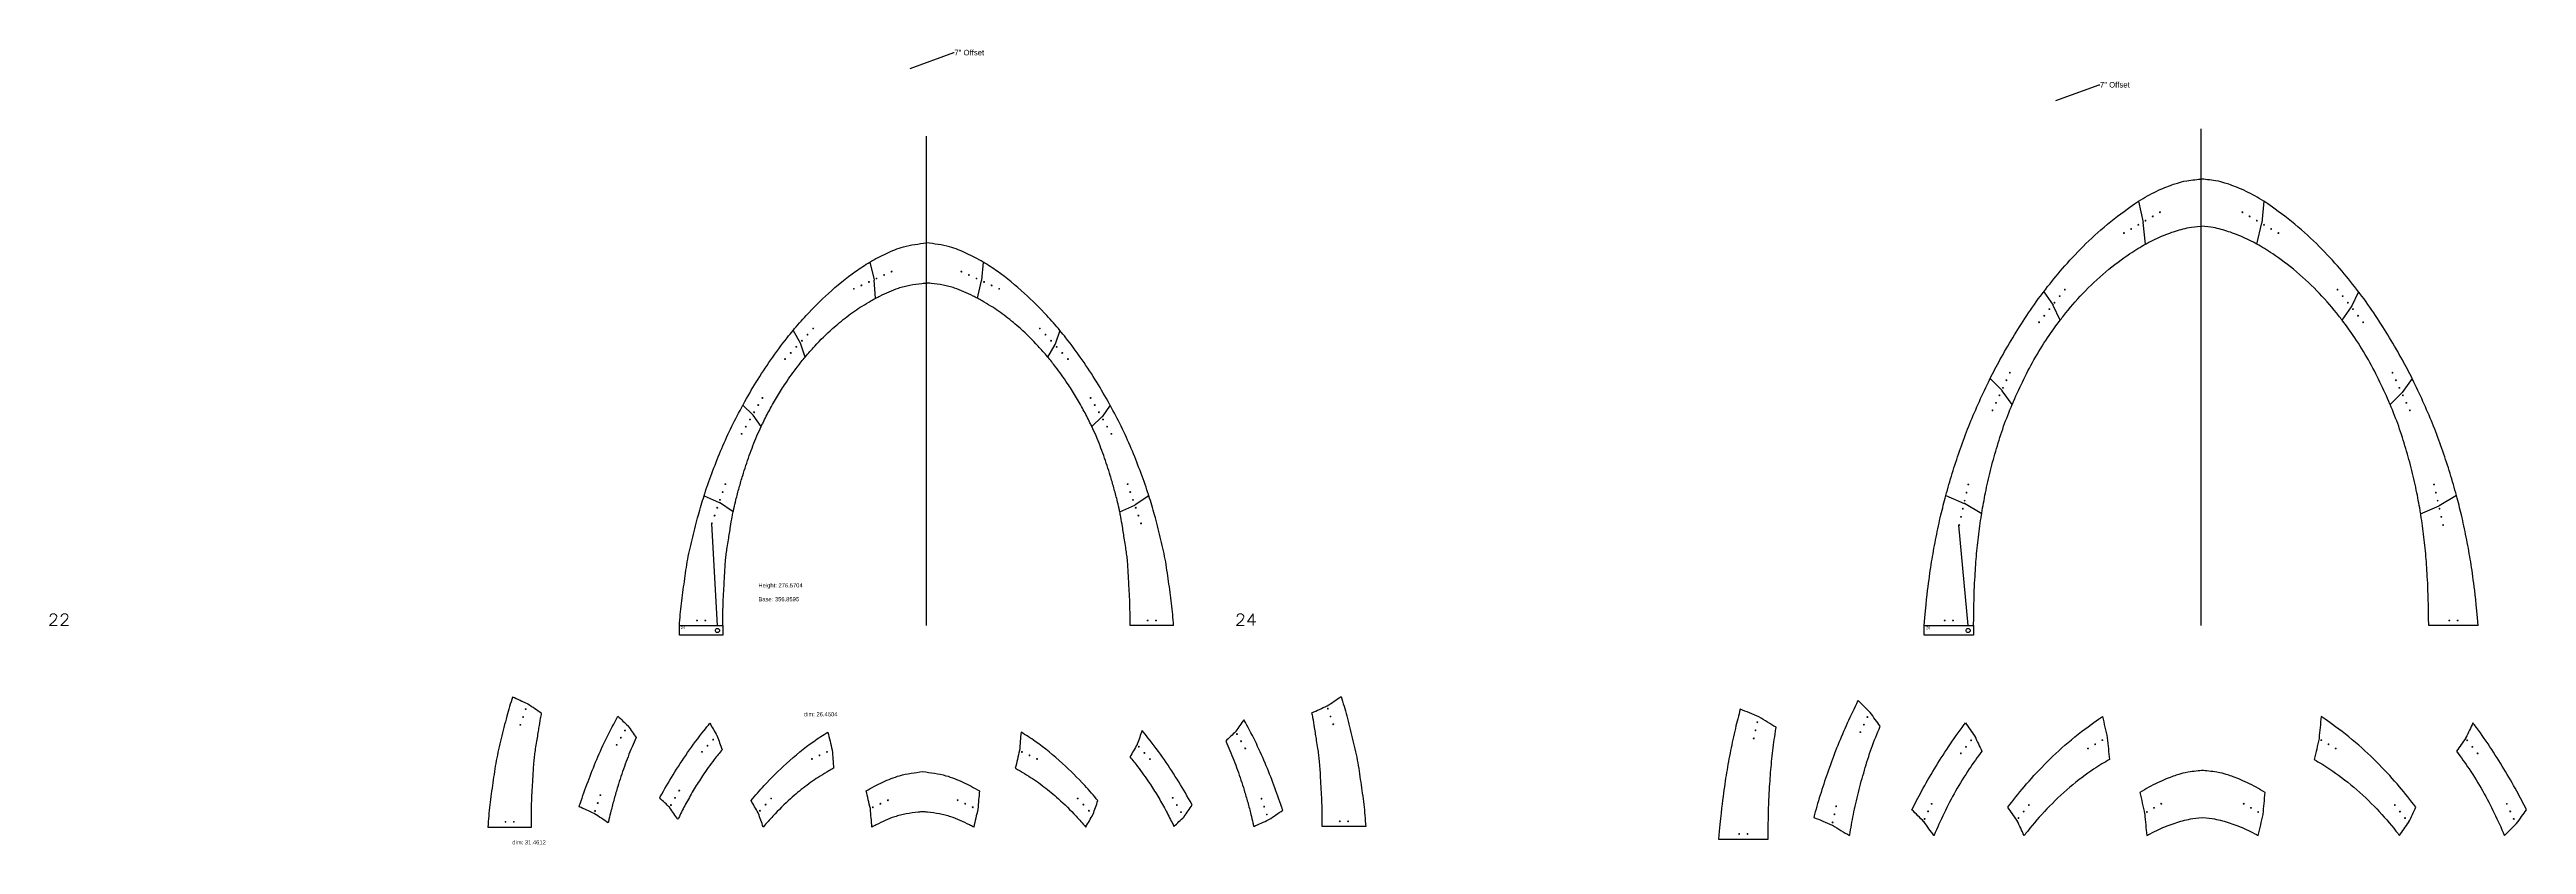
# Model space of a CAD drawing. Header units: inches. Extents: x -1683 to 11264, y -1696 to 4470.
# Drawn here: x 4894 to 6683, y 37 to 611 of the extents above; entities that cross this region are included whole.
import ezdxf
from ezdxf import colors
from ezdxf.entities.mleader import LeaderData, LeaderLine
from ezdxf.math import Vec2, Vec3

# ---------------------------------------------------------------- set-up
doc = ezdxf.new("R2010")
doc.units = ezdxf.units.IN
doc.header["$MEASUREMENT"] = 0
doc.layers.add('Anchoring', color=1, linetype='Continuous')
doc.layers.add('Annotation', color=7, linetype='Continuous', lineweight=9)
doc.layers.add('Drilling', color=3, linetype='Continuous', lineweight=13)
doc.styles.get("Standard").update_dxf_attribs({"font": 'Arial.ttf'})

msp = doc.modelspace()

# ---------------------------------------------------------------- linework, layer by layer
for p, q in [((5527.658, 194.838), (5527.658, 548.572)), ((6448.133, 194.838), (6448.133, 553.731)), ((6448.133, 194.838), (6448.133, 553.731)), ((6402.904, 501.546), (6406.344, 486.208)), ((6493.363, 501.546), (6491.894, 485.895)), ((6406.364, 486.082), (6406.344, 486.208)), ((6407.832, 470.432), (6406.364, 486.082)), ((6488.435, 470.432), (6491.874, 485.77)), ((6491.894, 485.895), (6491.874, 485.77)), ((5486.771, 457.478), (5489.813, 444.646)), ((5568.545, 457.478), (5567.473, 444.334)), ((5489.813, 444.646), (5489.837, 444.497)), ((5490.909, 431.353), (5489.837, 444.497)), ((5564.407, 431.353), (5567.449, 444.185)), ((5567.473, 444.334), (5567.449, 444.185)), ((6334.449, 436.103), (6341.21, 426.385)), ((6561.818, 436.103), (6556.782, 425.388)), ((6341.294, 426.239), (6341.21, 426.385)), ((6346.33, 415.524), (6341.294, 426.239)), ((6549.937, 415.524), (6556.698, 425.243)), ((6556.782, 425.388), (6556.698, 425.243)), ((5431.269, 408.035), (5436.374, 399.193)), ((5436.374, 399.193), (5436.619, 398.809)), ((5440.081, 388.921), (5436.619, 398.809)), ((5615.235, 388.921), (5620.505, 397.975)), ((5620.505, 397.975), (5620.585, 398.148)), ((5624.047, 408.035), (5620.585, 398.148)), ((6295.736, 373.303), (6304.424, 364.666)), ((6304.53, 364.542), (6304.424, 364.666)), ((6311.702, 354.61), (6304.53, 364.542)), ((6584.565, 354.61), (6593.252, 363.247)), ((6593.252, 363.247), (6593.358, 363.371)), ((6600.53, 373.303), (6593.358, 363.371)), ((5395.056, 354.118), (5402.352, 347.107)), ((5402.352, 347.107), (5402.479, 346.958)), ((5408.262, 338.655), (5402.479, 346.958)), ((5647.054, 338.655), (5654.35, 345.665)), ((5654.35, 345.665), (5654.478, 345.815)), ((5660.26, 354.118), (5654.478, 345.815)), ((5367.07, 288.739), (5377.976, 283.773)), ((5688.246, 288.739), (5678.314, 282.034)), ((6263.758, 288.795), (6277.088, 283.123)), ((6632.509, 288.795), (6620.085, 281.345)), ((5377.976, 283.773), (5378.121, 283.692)), ((5388.053, 276.987), (5378.121, 283.692)), ((5667.263, 276.987), (5678.169, 281.953)), ((5678.169, 281.953), (5678.314, 282.034)), ((6277.21, 283.061), (6277.088, 283.123)), ((6289.634, 275.611), (6277.21, 283.061)), ((6606.632, 275.611), (6619.962, 281.283)), ((6619.962, 281.283), (6620.085, 281.345)), ((5349.228, 194.838), (5380.689, 194.838)), ((5706.088, 194.838), (5674.626, 194.838)), ((6248.094, 194.838), (6283.84, 194.838)), ((6648.173, 194.838), (6612.427, 194.838))]:
    msp.add_line(p, q)
for points, knots in [([(6334.449, 436.103), (6338.176, 441.015), (6346.436, 451.259), (6360.546, 466.838), (6377.349, 482.838), (6394.617, 495.933), (6401.039, 500.342), (6402.904, 501.546)], [14.07909492, 14.07909492, 14.07909492, 14.07909492, 15, 16, 17, 18, 18.45535188, 18.45535188, 18.45535188, 18.45535188]), ([(6402.904, 501.546), (6405.135, 502.986), (6410.877, 506.36), (6422.797, 512.066), (6431.727, 514.838), (6436.001, 516.164), (6446.392, 517.351), (6448.133, 517.55)], [18.45535188, 18.45535188, 18.45535188, 18.45535188, 19, 20, 21, 22, 23, 23, 23, 23]), ([(6493.363, 501.546), (6491.132, 502.986), (6485.39, 506.36), (6473.47, 512.066), (6464.54, 514.838), (6460.265, 516.164), (6449.874, 517.351), (6448.133, 517.55)], [18.45535188, 18.45535188, 18.45535188, 18.45535188, 19, 20, 21, 22, 23, 23, 23, 23]), ([(6561.818, 436.103), (6558.09, 441.015), (6549.831, 451.259), (6535.72, 466.838), (6518.918, 482.838), (6501.65, 495.933), (6495.228, 500.342), (6493.363, 501.546)], [14.07909492, 14.07909492, 14.07909492, 14.07909492, 15, 16, 17, 18, 18.45535188, 18.45535188, 18.45535188, 18.45535188]), ([(6407.832, 470.432), (6408.686, 470.9), (6413.779, 473.622), (6422.63, 477.731), (6434.004, 481.38), (6440.688, 482.838), (6448.133, 483.514)], [16.80200379, 16.80200379, 16.80200379, 16.80200379, 17, 18, 19, 20, 20, 20, 20]), ([(6488.435, 470.432), (6487.58, 470.9), (6482.487, 473.622), (6473.637, 477.731), (6462.263, 481.38), (6455.579, 482.838), (6448.133, 483.514)], [16.80200379, 16.80200379, 16.80200379, 16.80200379, 17, 18, 19, 20, 20, 20, 20]), ([(5486.771, 457.478), (5490.667, 459.786), (5498.514, 463.951), (5512.053, 469.437), (5522.016, 470.696), (5527.655, 471.408)], [306.70031739, 306.70031739, 306.70031739, 306.70031739, 320.27155864, 333.28257916, 350.25020053, 350.25020053, 350.25020053, 350.25020053]), ([(5568.545, 457.478), (5564.648, 459.786), (5556.802, 463.951), (5543.263, 469.437), (5533.3, 470.696), (5527.661, 471.408)], [306.70031739, 306.70031739, 306.70031739, 306.70031739, 320.27155864, 333.28257916, 350.25020053, 350.25020053, 350.25020053, 350.25020053]), ([(6346.33, 415.524), (6347.174, 416.629), (6352.175, 423.067), (6362.241, 434.838), (6379, 450.838), (6396.134, 463.597), (6404.372, 468.535), (6407.832, 470.432)], [12.79292639, 12.79292639, 12.79292639, 12.79292639, 13, 14, 15, 16, 16.80200379, 16.80200379, 16.80200379, 16.80200379]), ([(6549.937, 415.524), (6549.093, 416.629), (6544.091, 423.067), (6534.025, 434.838), (6517.266, 450.838), (6500.133, 463.597), (6491.895, 468.535), (6488.435, 470.432)], [12.79292639, 12.79292639, 12.79292639, 12.79292639, 13, 14, 15, 16, 16.80200379, 16.80200379, 16.80200379, 16.80200379]), ([(5431.269, 408.035), (5434.325, 411.717), (5442.456, 421.026), (5457.244, 435.698), (5472.754, 448.561), (5483.269, 455.403), (5486.771, 457.478)], [232.06520478, 232.06520478, 232.06520478, 232.06520478, 246.41689349, 269.12165661, 294.50286527, 306.70031739, 306.70031739, 306.70031739, 306.70031739]), ([(5624.047, 408.035), (5620.99, 411.717), (5612.86, 421.026), (5598.072, 435.698), (5582.562, 448.561), (5572.047, 455.403), (5568.545, 457.478)], [232.06520478, 232.06520478, 232.06520478, 232.06520478, 246.41689349, 269.12165661, 294.50286527, 306.70031739, 306.70031739, 306.70031739, 306.70031739]), ([(5440.081, 388.921), (5442.341, 391.632), (5444.669, 394.286), (5451.118, 401.251), (5455.368, 405.441), (5463.162, 412.413), (5466.624, 415.288), (5473.765, 420.756), (5477.442, 423.345), (5483.285, 427.044), (5485.38, 428.29), (5488.632, 430.123), (5489.766, 430.744), (5490.909, 431.353)], [208.70237693, 208.70237693, 208.70237693, 208.70237693, 219.38957807, 219.38957807, 237.45680113, 237.45680113, 251.09696707, 251.09696707, 264.73713301, 264.73713301, 272.16125358, 272.16125358, 276.08558383, 276.08558383, 276.08558383, 276.08558383]), ([(5490.909, 431.353), (5491.928, 431.896), (5492.954, 432.43), (5498.367, 435.184), (5502.814, 437.239), (5508.714, 439.181), (5510.078, 439.575), (5512.849, 440.264), (5514.254, 440.561), (5518.514, 441.349), (5521.417, 441.735), (5525.452, 442.21), (5526.553, 442.334), (5527.658, 442.458)], [276.08558383, 276.08558383, 276.08558383, 276.08558383, 279.58537414, 279.58537414, 294.43361527, 294.43361527, 298.87508553, 298.87508553, 303.31655578, 303.31655578, 312.19949629, 312.19949629, 315.51472822, 315.51472822, 315.51472822, 315.51472822]), ([(5564.407, 431.353), (5563.388, 431.896), (5562.362, 432.43), (5556.949, 435.184), (5552.502, 437.239), (5546.602, 439.181), (5545.238, 439.575), (5542.467, 440.264), (5541.062, 440.561), (5536.802, 441.349), (5533.899, 441.735), (5529.864, 442.21), (5528.763, 442.334), (5527.658, 442.458)], [276.08558383, 276.08558383, 276.08558383, 276.08558383, 279.58537414, 279.58537414, 294.43361527, 294.43361527, 298.87508553, 298.87508553, 303.31655578, 303.31655578, 312.19949629, 312.19949629, 315.51472822, 315.51472822, 315.51472822, 315.51472822]), ([(5615.235, 388.921), (5612.974, 391.632), (5610.647, 394.286), (5604.198, 401.251), (5599.948, 405.441), (5592.154, 412.413), (5588.692, 415.288), (5581.551, 420.756), (5577.874, 423.345), (5572.03, 427.044), (5569.936, 428.29), (5566.684, 430.123), (5565.55, 430.744), (5564.407, 431.353)], [208.70237693, 208.70237693, 208.70237693, 208.70237693, 219.38957807, 219.38957807, 237.45680113, 237.45680113, 251.09696707, 251.09696707, 264.73713301, 264.73713301, 272.16125358, 272.16125358, 276.08558383, 276.08558383, 276.08558383, 276.08558383]), ([(6295.736, 373.303), (6297.987, 377.815), (6303.154, 387.66), (6311.94, 402.838), (6322.03, 418.838), (6329.785, 429.926), (6334.129, 435.681), (6334.449, 436.103)], [10.15410372, 10.15410372, 10.15410372, 10.15410372, 11, 12, 13, 14, 14.07909492, 14.07909492, 14.07909492, 14.07909492]), ([(6600.53, 373.303), (6598.279, 377.815), (6593.113, 387.66), (6584.326, 402.838), (6574.237, 418.838), (6566.482, 429.926), (6562.138, 435.681), (6561.818, 436.103)], [10.15410372, 10.15410372, 10.15410372, 10.15410372, 11, 12, 13, 14, 14.07909492, 14.07909492, 14.07909492, 14.07909492]), ([(6311.702, 354.61), (6311.734, 354.686), (6314.034, 360.095), (6318.871, 370.838), (6327.129, 386.838), (6336.273, 401.733), (6343.1, 411.296), (6346.33, 415.524)], [8.98576993, 8.98576993, 8.98576993, 8.98576993, 9, 10, 11, 12, 12.79292639, 12.79292639, 12.79292639, 12.79292639]), ([(6584.565, 354.61), (6584.532, 354.686), (6582.233, 360.095), (6577.395, 370.838), (6569.138, 386.838), (6559.994, 401.733), (6553.167, 411.296), (6549.937, 415.524)], [8.98576993, 8.98576993, 8.98576993, 8.98576993, 9, 10, 11, 12, 12.79292639, 12.79292639, 12.79292639, 12.79292639]), ([(5395.056, 354.118), (5395.187, 354.358), (5398.292, 360.004), (5404.715, 371.094), (5415.19, 387.169), (5424.257, 399.427), (5429.844, 406.319), (5431.269, 408.035)], [167.02459459, 167.02459459, 167.02459459, 167.02459459, 167.84614449, 186.3522726, 205.4595069, 225.37494757, 232.06520478, 232.06520478, 232.06520478, 232.06520478]), ([(5660.26, 354.118), (5660.128, 354.358), (5657.024, 360.004), (5650.601, 371.094), (5640.125, 387.169), (5631.059, 399.427), (5625.472, 406.319), (5624.047, 408.035)], [167.02459459, 167.02459459, 167.02459459, 167.02459459, 167.84614449, 186.3522726, 205.4595069, 225.37494757, 232.06520478, 232.06520478, 232.06520478, 232.06520478]), ([(5408.262, 338.655), (5408.702, 339.592), (5409.149, 340.526), (5411.139, 344.606), (5412.751, 347.72), (5416.216, 354.099), (5418.073, 357.362), (5421.923, 363.793), (5423.919, 366.962), (5428.694, 374.119), (5431.532, 378.073), (5436.31, 384.301), (5438.172, 386.631), (5440.081, 388.921)], [148.5564157, 148.5564157, 148.5564157, 148.5564157, 151.69187683, 151.69187683, 162.29550367, 162.29550367, 173.62570569, 173.62570569, 184.95590771, 184.95590771, 199.67730462, 199.67730462, 208.70237693, 208.70237693, 208.70237693, 208.70237693]), ([(5647.054, 338.655), (5646.614, 339.592), (5646.167, 340.526), (5644.177, 344.606), (5642.565, 347.72), (5639.1, 354.099), (5637.243, 357.362), (5633.393, 363.793), (5631.397, 366.962), (5626.622, 374.119), (5623.784, 378.073), (5619.006, 384.301), (5617.144, 386.631), (5615.235, 388.921)], [148.5564157, 148.5564157, 148.5564157, 148.5564157, 151.69187683, 151.69187683, 162.29550367, 162.29550367, 173.62570569, 173.62570569, 184.95590771, 184.95590771, 199.67730462, 199.67730462, 208.70237693, 208.70237693, 208.70237693, 208.70237693]), ([(6263.758, 288.795), (6263.941, 289.476), (6265.571, 295.49), (6268.866, 306.838), (6274.284, 322.838), (6280.11, 338.838), (6287.017, 354.838), (6292.285, 366.326), (6295.326, 372.481), (6295.736, 373.303)], [4.87235761, 4.87235761, 4.87235761, 4.87235761, 5, 6, 7, 8, 9, 10, 10.15410372, 10.15410372, 10.15410372, 10.15410372]), ([(6632.509, 288.795), (6632.325, 289.476), (6630.695, 295.49), (6627.4, 306.838), (6621.982, 322.838), (6616.156, 338.838), (6609.25, 354.838), (6603.982, 366.326), (6600.94, 372.481), (6600.53, 373.303)], [4.87235761, 4.87235761, 4.87235761, 4.87235761, 5, 6, 7, 8, 9, 10, 10.15410372, 10.15410372, 10.15410372, 10.15410372]), ([(5367.07, 288.739), (5367.298, 289.439), (5369.297, 295.518), (5373.431, 306.924), (5379.645, 323.033), (5386.914, 338.791), (5392.293, 349.082), (5395.056, 354.118)], [95.8044871, 95.8044871, 95.8044871, 95.8044871, 98.01390838, 114.99905507, 132.19585585, 149.79613957, 167.02459459, 167.02459459, 167.02459459, 167.02459459]), ([(5688.246, 288.739), (5688.018, 289.439), (5686.018, 295.518), (5681.885, 306.924), (5675.671, 323.033), (5668.402, 338.791), (5663.022, 349.082), (5660.26, 354.118)], [95.8044871, 95.8044871, 95.8044871, 95.8044871, 98.01390838, 114.99905507, 132.19585585, 149.79613957, 167.02459459, 167.02459459, 167.02459459, 167.02459459]), ([(6289.634, 275.611), (6289.665, 275.8), (6289.696, 275.99), (6289.727, 276.18), (6290.525, 281.066), (6292.36, 291.285), (6295.845, 306.838), (6300.293, 322.838), (6305.234, 338.762), (6309.469, 349.353), (6311.702, 354.61)], [4.04832251, 4.04832251, 4.04832251, 4.04832251, 4.0838866, 4.0838866, 4.0838866, 5, 6, 7, 8, 8.98576993, 8.98576993, 8.98576993, 8.98576993]), ([(6606.54, 276.18), (6605.742, 281.066), (6603.906, 291.285), (6600.422, 306.838), (6595.974, 322.838), (6591.033, 338.762), (6586.798, 349.353), (6584.565, 354.61)], [4.0838866, 4.0838866, 4.0838866, 4.0838866, 5, 6, 7, 8, 8.98576993, 8.98576993, 8.98576993, 8.98576993]), ([(5388.053, 276.987), (5388.23, 277.843), (5388.413, 278.698), (5389.053, 281.593), (5389.536, 283.631), (5390.778, 288.615), (5391.561, 291.558), (5393.194, 297.422), (5394.047, 300.344), (5396.42, 308.118), (5397.996, 312.953), (5401.403, 322.516), (5403.239, 327.246), (5406.204, 334.173), (5407.214, 336.423), (5408.262, 338.655)], [83.07562788, 83.07562788, 83.07562788, 83.07562788, 85.72576037, 85.72576037, 92.05885041, 92.05885041, 101.23872086, 101.23872086, 110.41859131, 110.41859131, 125.75342065, 125.75342065, 141.08824999, 141.08824999, 148.5564157, 148.5564157, 148.5564157, 148.5564157]), ([(5667.263, 276.987), (5667.086, 277.843), (5666.903, 278.698), (5666.263, 281.593), (5665.78, 283.631), (5664.538, 288.615), (5663.755, 291.558), (5662.122, 297.422), (5661.269, 300.344), (5658.896, 308.118), (5657.319, 312.953), (5653.912, 322.516), (5652.077, 327.246), (5649.111, 334.173), (5648.102, 336.423), (5647.054, 338.655)], [83.07562788, 83.07562788, 83.07562788, 83.07562788, 85.72576037, 85.72576037, 92.05885041, 92.05885041, 101.23872086, 101.23872086, 110.41859131, 110.41859131, 125.75342065, 125.75342065, 141.08824999, 141.08824999, 148.5564157, 148.5564157, 148.5564157, 148.5564157]), ([(5349.228, 194.838), (5349.63, 200.179), (5350.437, 210.892), (5352.934, 226.835), (5354.978, 242.971), (5358.965, 258.86), (5362.607, 274.235), (5365.575, 284.139), (5367.07, 288.739)], [0, 0, 0, 0, 16.06283851, 32.214314, 48.39775142, 64.80606055, 81.299382, 95.8044871, 95.8044871, 95.8044871, 95.8044871]), ([(5706.088, 194.838), (5705.685, 200.179), (5704.879, 210.892), (5702.382, 226.835), (5700.338, 242.971), (5696.351, 258.86), (5692.709, 274.235), (5689.741, 284.139), (5688.246, 288.739)], [0, 0, 0, 0, 16.06283851, 32.214314, 48.39775142, 64.80606055, 81.299382, 95.8044871, 95.8044871, 95.8044871, 95.8044871]), ([(6248.094, 194.838), (6249.457, 210.838), (6251.378, 226.838), (6253.718, 242.838), (6256.634, 258.838), (6259.973, 274.157), (6262.507, 284.143), (6263.758, 288.795)], [0, 0, 0, 0, 1, 2, 3, 4, 4.87235761, 4.87235761, 4.87235761, 4.87235761]), ([(6648.173, 194.838), (6646.81, 210.838), (6644.889, 226.838), (6642.549, 242.838), (6639.633, 258.838), (6636.293, 274.157), (6633.759, 284.143), (6632.509, 288.795)], [0, 0, 0, 0, 1, 2, 3, 4, 4.87235761, 4.87235761, 4.87235761, 4.87235761]), ([(5380.689, 194.838), (5380.676, 197.535), (5380.663, 200.227), (5380.685, 205.237), (5380.714, 207.556), (5380.847, 212.49), (5380.967, 215.11), (5381.247, 220.37), (5381.406, 223.009), (5381.657, 227.512), (5381.751, 229.37), (5381.944, 233.068), (5382.045, 234.911), (5382.289, 238.634), (5382.433, 240.513), (5382.757, 243.868), (5382.927, 245.345), (5383.316, 248.308), (5383.533, 249.792), (5384.05, 253.148), (5384.357, 255.022), (5384.916, 258.481), (5385.165, 260.063), (5385.656, 263.215), (5385.899, 264.787), (5386.525, 268.721), (5386.917, 271.076), (5387.573, 274.608), (5387.807, 275.798), (5388.053, 276.987)], [0.02579135, 0.02579135, 0.02579135, 0.02579135, 8.11611749, 8.11611749, 15.12191937, 15.12191937, 23.0536499, 23.0536499, 30.98538043, 30.98538043, 36.54497731, 36.54497731, 42.10457419, 42.10457419, 47.82250712, 47.82250712, 52.3674085, 52.3674085, 56.91230987, 56.91230987, 62.62068301, 62.62068301, 67.39948541, 67.39948541, 72.17828781, 72.17828781, 79.39267034, 79.39267034, 83.07562788, 83.07562788, 83.07562788, 83.07562788]), ([(5674.626, 194.838), (5674.64, 197.535), (5674.653, 200.227), (5674.631, 205.237), (5674.602, 207.556), (5674.469, 212.49), (5674.349, 215.11), (5674.069, 220.37), (5673.909, 223.009), (5673.659, 227.512), (5673.565, 229.37), (5673.372, 233.068), (5673.271, 234.911), (5673.027, 238.634), (5672.883, 240.513), (5672.558, 243.868), (5672.389, 245.345), (5672, 248.308), (5671.783, 249.792), (5671.266, 253.148), (5670.959, 255.022), (5670.4, 258.481), (5670.151, 260.063), (5669.66, 263.215), (5669.417, 264.787), (5668.79, 268.721), (5668.399, 271.076), (5667.743, 274.608), (5667.509, 275.798), (5667.263, 276.987)], [0.02579135, 0.02579135, 0.02579135, 0.02579135, 8.11611749, 8.11611749, 15.12191937, 15.12191937, 23.0536499, 23.0536499, 30.98538043, 30.98538043, 36.54497731, 36.54497731, 42.10457419, 42.10457419, 47.82250712, 47.82250712, 52.3674085, 52.3674085, 56.91230987, 56.91230987, 62.62068301, 62.62068301, 67.39948541, 67.39948541, 72.17828781, 72.17828781, 79.39267034, 79.39267034, 83.07562788, 83.07562788, 83.07562788, 83.07562788]), ([(6283.84, 194.838), (6283.95, 210.838), (6284.535, 226.838), (6285.597, 242.838), (6287.129, 258.838), (6288.691, 269.762), (6289.592, 275.353), (6289.634, 275.611)], [0, 0, 0, 0, 1, 2, 3, 4, 4.04832251, 4.04832251, 4.04832251, 4.04832251]), ([(6612.427, 194.838), (6612.316, 210.838), (6611.731, 226.838), (6610.67, 242.838), (6609.138, 258.838), (6607.548, 269.952), (6606.613, 275.732), (6606.54, 276.18)], [0, 0, 0, 0, 1, 2, 3, 4, 4.0838866, 4.0838866, 4.0838866, 4.0838866]), ([(5249.728, 131.469), (5249.482, 130.28), (5249.248, 129.089), (5248.592, 125.557), (5248.201, 123.202), (5247.574, 119.269), (5247.331, 117.696), (5246.84, 114.544), (5246.591, 112.962), (5246.032, 109.504), (5245.725, 107.629), (5245.208, 104.273), (5244.991, 102.789), (5244.602, 99.826), (5244.433, 98.349), (5244.108, 94.994), (5243.964, 93.115), (5243.72, 89.392), (5243.619, 87.549), (5243.426, 83.851), (5243.332, 81.993), (5243.082, 77.49), (5242.922, 74.852), (5242.642, 69.591), (5242.522, 66.971), (5242.389, 62.038), (5242.36, 59.718), (5242.339, 54.708), (5242.352, 52.017), (5242.365, 49.319), (5231.878, 49.319), (5221.391, 49.319), (5210.903, 49.319), (5211.306, 54.661), (5212.112, 65.373), (5214.609, 81.316), (5216.653, 97.452), (5220.64, 113.341), (5224.282, 128.716), (5227.25, 138.621), (5228.745, 143.22), (5232.38, 141.565), (5236.016, 139.909), (5239.651, 138.254), (5239.699, 138.227), (5239.748, 138.2), (5239.796, 138.173), (5243.107, 135.938), (5246.418, 133.703), (5249.728, 131.469)], [0, 0, 0, 0, 3.68295754, 3.68295754, 10.89734007, 10.89734007, 15.67614247, 15.67614247, 20.45494487, 20.45494487, 26.163318, 26.163318, 30.70821938, 30.70821938, 35.25312076, 35.25312076, 40.97105369, 40.97105369, 46.53065057, 46.53065057, 52.09024745, 52.09024745, 60.02197798, 60.02197798, 67.95370851, 67.95370851, 74.95951039, 74.95951039, 83.04983653, 83.04983653, 83.04983653, 84.04983653, 84.04983653, 84.04983653, 100.11267504, 116.26415052, 132.44758795, 148.85589707, 165.34921853, 179.85432363, 179.85432363, 179.85432363, 180.85432363, 180.85432363, 180.85432363, 181.85432363, 181.85432363, 181.85432363, 182.85432363, 182.85432363, 182.85432363, 182.85432363]), ([(5806.012, 131.854), (5806.258, 130.665), (5806.492, 129.475), (5807.148, 125.942), (5807.54, 123.588), (5808.166, 119.654), (5808.409, 118.082), (5808.9, 114.93), (5809.149, 113.348), (5809.708, 109.889), (5810.015, 108.015), (5810.532, 104.659), (5810.749, 103.175), (5811.138, 100.211), (5811.308, 98.734), (5811.632, 95.38), (5811.776, 93.5), (5812.02, 89.778), (5812.121, 87.935), (5812.314, 84.237), (5812.408, 82.379), (5812.659, 77.875), (5812.818, 75.237), (5813.098, 69.976), (5813.218, 67.356), (5813.351, 62.423), (5813.38, 60.103), (5813.402, 55.094), (5813.389, 52.402), (5813.376, 49.704), (5823.863, 49.704), (5834.35, 49.704), (5844.837, 49.704), (5844.435, 55.046), (5843.628, 65.759), (5841.131, 81.702), (5839.087, 97.838), (5835.1, 113.727), (5831.458, 129.102), (5828.49, 139.006), (5826.995, 143.605), (5823.684, 141.37), (5820.374, 139.136), (5817.063, 136.901), (5817.015, 136.874), (5816.966, 136.847), (5816.918, 136.82), (5813.283, 135.164), (5809.647, 133.509), (5806.012, 131.854)], [0, 0, 0, 0, 3.68295754, 3.68295754, 10.89734007, 10.89734007, 15.67614247, 15.67614247, 20.45494487, 20.45494487, 26.163318, 26.163318, 30.70821938, 30.70821938, 35.25312076, 35.25312076, 40.97105369, 40.97105369, 46.53065057, 46.53065057, 52.09024745, 52.09024745, 60.02197798, 60.02197798, 67.95370851, 67.95370851, 74.95951039, 74.95951039, 83.04983653, 83.04983653, 83.04983653, 84.04983653, 84.04983653, 84.04983653, 100.11267504, 116.26415052, 132.44758795, 148.85589707, 165.34921853, 179.85432363, 179.85432363, 179.85432363, 180.85432363, 180.85432363, 180.85432363, 181.85432363, 181.85432363, 181.85432363, 182.85432363, 182.85432363, 182.85432363, 182.85432363]), ([(5287.894, 58.982), (5291.205, 56.747), (5294.515, 54.513), (5297.826, 52.278), (5298.003, 53.133), (5298.186, 53.988), (5298.826, 56.884), (5299.309, 58.922), (5300.551, 63.905), (5301.334, 66.848), (5302.967, 72.713), (5303.82, 75.634), (5306.193, 83.409), (5307.77, 88.243), (5311.177, 97.806), (5313.012, 102.536), (5315.978, 109.463), (5316.987, 111.713), (5318.035, 113.945), (5316.108, 116.713), (5314.18, 119.481), (5312.253, 122.248), (5312.21, 122.298), (5312.167, 122.348), (5312.125, 122.398), (5309.693, 124.735), (5307.261, 127.071), (5304.829, 129.408), (5302.067, 124.373), (5296.687, 114.081), (5289.418, 98.323), (5283.204, 82.214), (5279.071, 70.808), (5277.071, 64.729), (5276.843, 64.029), (5280.478, 62.374), (5284.114, 60.719), (5287.749, 59.063), (5287.797, 59.036), (5287.846, 59.009), (5287.894, 58.982)], [0, 0, 0, 0, 1, 1, 1, 3.6501325, 3.6501325, 9.98322253, 9.98322253, 19.16309298, 19.16309298, 28.34296344, 28.34296344, 43.67779277, 43.67779277, 59.01262211, 59.01262211, 66.48078782, 66.48078782, 66.48078782, 67.48078782, 67.48078782, 67.48078782, 68.48078782, 68.48078782, 68.48078782, 69.48078782, 69.48078782, 69.48078782, 86.70924284, 104.30952656, 121.50632734, 138.49147403, 140.70089531, 140.70089531, 140.70089531, 141.70089531, 141.70089531, 141.70089531, 142.70089531, 142.70089531, 142.70089531, 142.70089531]), ([(5751.022, 118.382), (5751.064, 118.432), (5751.107, 118.482), (5751.15, 118.532), (5753.077, 121.299), (5755.005, 124.067), (5756.932, 126.835), (5759.694, 121.799), (5765.074, 111.508), (5772.343, 95.75), (5778.557, 79.64), (5782.69, 68.235), (5784.69, 62.156), (5784.918, 61.455), (5781.607, 59.221), (5778.297, 56.986), (5774.986, 54.751), (5774.938, 54.724), (5774.889, 54.697), (5774.841, 54.67), (5771.205, 53.015), (5767.57, 51.359), (5763.935, 49.704), (5763.758, 50.56), (5763.575, 51.414), (5762.935, 54.31), (5762.452, 56.348), (5761.21, 61.331), (5760.427, 64.275), (5758.794, 70.139), (5757.941, 73.061), (5755.568, 80.835), (5753.991, 85.67), (5750.584, 95.233), (5748.749, 99.963), (5745.783, 106.889), (5744.774, 109.14), (5743.726, 111.372), (5746.158, 113.709), (5748.59, 116.045), (5751.022, 118.382)], [0, 0, 0, 0, 1, 1, 1, 2, 2, 2, 19.22845502, 36.82873874, 54.02553952, 71.01068621, 73.22010749, 73.22010749, 73.22010749, 74.22010749, 74.22010749, 74.22010749, 75.22010749, 75.22010749, 75.22010749, 76.22010749, 76.22010749, 76.22010749, 78.87023999, 78.87023999, 85.20333002, 85.20333002, 94.38320047, 94.38320047, 103.56307092, 103.56307092, 118.89790026, 118.89790026, 134.2327296, 134.2327296, 141.70089531, 141.70089531, 141.70089531, 142.70089531, 142.70089531, 142.70089531, 142.70089531]), ([(6141.216, 121.388), (6141.174, 121.13), (6140.273, 115.539), (6138.71, 104.615), (6137.178, 88.615), (6136.116, 72.615), (6135.532, 56.615), (6135.421, 40.615), (6123.506, 40.615), (6111.591, 40.615), (6099.675, 40.615), (6101.038, 56.615), (6102.959, 72.615), (6105.299, 88.615), (6108.215, 104.615), (6111.554, 119.934), (6114.088, 129.92), (6115.339, 134.572), (6119.783, 132.682), (6124.226, 130.791), (6128.669, 128.9), (6128.71, 128.879), (6128.751, 128.858), (6128.792, 128.838), (6132.933, 126.354), (6137.074, 123.871), (6141.216, 121.388)], [0, 0, 0, 0, 0.04832251, 1.04832251, 2.04832251, 3.04832251, 4.04832251, 4.04832251, 4.04832251, 5.04832251, 5.04832251, 5.04832251, 6.04832251, 7.04832251, 8.04832251, 9.04832251, 9.92068012, 9.92068012, 9.92068012, 10.92068012, 10.92068012, 10.92068012, 11.92068012, 11.92068012, 11.92068012, 12.92068012, 12.92068012, 12.92068012, 12.92068012]), ([(6216.327, 122.129), (6214.094, 116.871), (6209.858, 106.281), (6204.918, 90.356), (6200.469, 74.356), (6196.985, 58.804), (6195.149, 48.585), (6194.352, 43.699), (6194.321, 43.509), (6194.29, 43.319), (6194.259, 43.13), (6190.118, 45.613), (6185.976, 48.096), (6181.835, 50.579), (6181.794, 50.6), (6181.753, 50.621), (6181.712, 50.642), (6177.269, 52.533), (6172.826, 54.423), (6168.383, 56.314), (6168.566, 56.995), (6170.196, 63.009), (6173.491, 74.356), (6178.909, 90.356), (6184.735, 106.356), (6191.641, 122.356), (6196.909, 133.845), (6199.951, 140), (6200.361, 140.822), (6203.257, 137.943), (6206.153, 135.064), (6209.049, 132.185), (6209.084, 132.143), (6209.119, 132.102), (6209.155, 132.061), (6211.545, 128.75), (6213.936, 125.439), (6216.327, 122.129)], [0, 0, 0, 0, 0.98576993, 1.98576993, 2.98576993, 3.98576993, 4.90188333, 4.90188333, 4.90188333, 4.93744743, 4.93744743, 4.93744743, 5.93744743, 5.93744743, 5.93744743, 6.93744743, 6.93744743, 6.93744743, 7.93744743, 7.93744743, 7.93744743, 8.06508982, 9.06508982, 10.06508982, 11.06508982, 12.06508982, 13.06508982, 13.21919354, 13.21919354, 13.21919354, 14.21919354, 14.21919354, 14.21919354, 15.21919354, 15.21919354, 15.21919354, 16.21919354, 16.21919354, 16.21919354, 16.21919354]), ([(6315.305, 53.844), (6316.983, 50.273), (6318.662, 46.701), (6320.34, 43.13), (6321.184, 44.234), (6326.185, 50.672), (6336.252, 62.443), (6353.011, 78.443), (6370.144, 91.202), (6378.382, 96.14), (6381.842, 98.037), (6381.353, 103.254), (6380.863, 108.47), (6380.374, 113.687), (6380.367, 113.729), (6380.361, 113.771), (6380.354, 113.813), (6379.207, 118.925), (6378.061, 124.038), (6376.914, 129.151), (6375.049, 127.947), (6368.627, 123.538), (6351.359, 110.443), (6334.557, 94.443), (6320.446, 78.865), (6312.187, 68.62), (6308.459, 63.708), (6310.713, 60.469), (6312.967, 57.229), (6315.221, 53.99), (6315.249, 53.941), (6315.277, 53.893), (6315.305, 53.844)], [0, 0, 0, 0, 1, 1, 1, 1.20707361, 2.20707361, 3.20707361, 4.20707361, 5.0090774, 5.0090774, 5.0090774, 6.0090774, 6.0090774, 6.0090774, 7.0090774, 7.0090774, 7.0090774, 8.0090774, 8.0090774, 8.0090774, 8.46442928, 9.46442928, 10.46442928, 11.46442928, 12.38533436, 12.38533436, 12.38533436, 13.38533436, 13.38533436, 13.38533436, 14.38533436, 14.38533436, 14.38533436, 14.38533436]), ([(6533.262, 113.375), (6533.268, 113.417), (6533.275, 113.459), (6533.281, 113.5), (6533.771, 118.717), (6534.26, 123.934), (6534.75, 129.151), (6536.615, 127.947), (6543.037, 123.538), (6560.305, 110.443), (6577.107, 94.443), (6591.218, 78.865), (6599.478, 68.62), (6603.205, 63.708), (6601.526, 60.137), (6599.848, 56.565), (6598.169, 52.994), (6598.141, 52.945), (6598.113, 52.896), (6598.085, 52.848), (6595.831, 49.608), (6593.578, 46.369), (6591.324, 43.13), (6590.48, 44.234), (6585.479, 50.672), (6575.412, 62.443), (6558.653, 78.443), (6541.52, 91.202), (6533.282, 96.14), (6529.822, 98.037), (6530.968, 103.15), (6532.115, 108.262), (6533.262, 113.375)], [0, 0, 0, 0, 1, 1, 1, 2, 2, 2, 2.45535188, 3.45535188, 4.45535188, 5.45535188, 6.37625696, 6.37625696, 6.37625696, 7.37625696, 7.37625696, 7.37625696, 8.37625696, 8.37625696, 8.37625696, 9.37625696, 9.37625696, 9.37625696, 9.58333057, 10.58333057, 11.58333057, 12.58333057, 13.38533436, 13.38533436, 13.38533436, 14.38533436, 14.38533436, 14.38533436, 14.38533436]), ([(5342.434, 63.203), (5344.361, 60.436), (5346.289, 57.668), (5348.216, 54.9), (5348.657, 55.838), (5349.104, 56.772), (5351.093, 60.851), (5352.706, 63.966), (5356.17, 70.345), (5358.027, 73.607), (5361.878, 80.038), (5363.873, 83.207), (5368.649, 90.365), (5371.487, 94.318), (5376.264, 100.546), (5378.126, 102.877), (5380.035, 105.166), (5378.881, 108.462), (5377.727, 111.758), (5376.573, 115.054), (5376.491, 115.182), (5376.41, 115.31), (5376.328, 115.439), (5374.627, 118.386), (5372.925, 121.333), (5371.223, 124.281), (5369.798, 122.564), (5364.212, 115.672), (5355.145, 103.414), (5344.67, 87.34), (5338.246, 76.249), (5335.142, 70.603), (5335.01, 70.363), (5337.442, 68.026), (5339.874, 65.69), (5342.306, 63.353), (5342.349, 63.303), (5342.391, 63.253), (5342.434, 63.203)], [0, 0, 0, 0, 1, 1, 1, 4.13546113, 4.13546113, 14.73908797, 14.73908797, 26.06928999, 26.06928999, 37.39949201, 37.39949201, 52.12088892, 52.12088892, 61.14596123, 61.14596123, 61.14596123, 62.14596123, 62.14596123, 62.14596123, 63.14596123, 63.14596123, 63.14596123, 64.14596123, 64.14596123, 64.14596123, 70.83621844, 90.75165911, 109.85889341, 128.36502152, 129.18657142, 129.18657142, 129.18657142, 130.18657142, 130.18657142, 130.18657142, 131.18657142, 131.18657142, 131.18657142, 131.18657142]), ([(5406.325, 59.207), (5407.479, 55.911), (5408.633, 52.615), (5409.787, 49.319), (5412.048, 52.03), (5414.375, 54.684), (5420.824, 61.648), (5425.074, 65.839), (5432.868, 72.811), (5436.33, 75.686), (5443.471, 81.154), (5447.148, 83.743), (5452.992, 87.442), (5455.086, 88.688), (5458.339, 90.521), (5459.472, 91.142), (5460.615, 91.751), (5460.258, 96.132), (5459.9, 100.513), (5459.543, 104.895), (5459.535, 104.944), (5459.527, 104.994), (5459.519, 105.044), (5458.505, 109.321), (5457.491, 113.598), (5456.477, 117.876), (5452.976, 115.801), (5442.46, 108.959), (5426.95, 96.096), (5412.162, 81.424), (5404.032, 72.115), (5400.975, 68.433), (5402.677, 65.486), (5404.378, 62.539), (5406.08, 59.591), (5406.162, 59.463), (5406.243, 59.335), (5406.325, 59.207)], [0, 0, 0, 0, 1, 1, 1, 11.68720114, 11.68720114, 29.7544242, 29.7544242, 43.39459014, 43.39459014, 57.03475608, 57.03475608, 64.45887665, 64.45887665, 68.3832069, 68.3832069, 68.3832069, 69.3832069, 69.3832069, 69.3832069, 70.3832069, 70.3832069, 70.3832069, 71.3832069, 71.3832069, 71.3832069, 83.58065902, 108.96186768, 131.6666308, 146.01831951, 146.01831951, 146.01831951, 147.01831951, 147.01831951, 147.01831951, 148.01831951, 148.01831951, 148.01831951, 148.01831951]), ([(5594.833, 104.583), (5594.841, 104.632), (5594.849, 104.682), (5594.857, 104.732), (5595.214, 109.113), (5595.572, 113.494), (5595.929, 117.876), (5599.431, 115.801), (5609.946, 108.959), (5625.456, 96.096), (5640.244, 81.424), (5648.375, 72.115), (5651.431, 68.433), (5650.277, 65.137), (5649.123, 61.842), (5647.969, 58.546), (5647.943, 58.488), (5647.916, 58.431), (5647.89, 58.373), (5646.133, 55.355), (5644.376, 52.337), (5642.619, 49.319), (5640.359, 52.03), (5638.031, 54.684), (5631.583, 61.648), (5627.332, 65.839), (5619.539, 72.811), (5616.076, 75.686), (5608.935, 81.154), (5605.259, 83.743), (5599.415, 87.442), (5597.321, 88.688), (5594.068, 90.521), (5592.934, 91.142), (5591.791, 91.751), (5592.805, 96.028), (5593.819, 100.305), (5594.833, 104.583)], [0, 0, 0, 0, 1, 1, 1, 2, 2, 2, 14.19745212, 39.57866078, 62.2834239, 76.63511261, 76.63511261, 76.63511261, 77.63511261, 77.63511261, 77.63511261, 78.63511261, 78.63511261, 78.63511261, 79.63511261, 79.63511261, 79.63511261, 90.32231375, 90.32231375, 108.38953681, 108.38953681, 122.02970275, 122.02970275, 135.66986869, 135.66986869, 143.09398926, 143.09398926, 147.01831951, 147.01831951, 147.01831951, 148.01831951, 148.01831951, 148.01831951, 148.01831951]), ([(5679.805, 109.024), (5679.832, 109.082), (5679.858, 109.139), (5679.885, 109.197), (5681.039, 112.493), (5682.193, 115.789), (5683.347, 119.085), (5684.772, 117.368), (5690.358, 110.476), (5699.425, 98.218), (5709.901, 82.143), (5716.324, 71.053), (5719.428, 65.407), (5719.56, 65.167), (5717.632, 62.399), (5715.705, 59.632), (5713.777, 56.864), (5713.735, 56.814), (5713.692, 56.764), (5713.65, 56.714), (5711.218, 54.378), (5708.786, 52.041), (5706.354, 49.704), (5705.913, 50.642), (5705.466, 51.576), (5703.477, 55.655), (5701.865, 58.769), (5698.4, 65.148), (5696.543, 68.411), (5692.692, 74.842), (5690.697, 78.011), (5685.921, 85.168), (5683.084, 89.122), (5678.306, 95.35), (5676.444, 97.68), (5674.535, 99.97), (5676.292, 102.988), (5678.048, 106.006), (5679.805, 109.024)], [0, 0, 0, 0, 1, 1, 1, 2, 2, 2, 8.69025721, 28.60569788, 47.71293218, 66.21906029, 67.04061019, 67.04061019, 67.04061019, 68.04061019, 68.04061019, 68.04061019, 69.04061019, 69.04061019, 69.04061019, 70.04061019, 70.04061019, 70.04061019, 73.17607132, 73.17607132, 83.77969815, 83.77969815, 95.10990018, 95.10990018, 106.4401022, 106.4401022, 121.16149911, 121.16149911, 130.18657142, 130.18657142, 130.18657142, 131.18657142, 131.18657142, 131.18657142, 131.18657142]), ([(6255.165, 43.13), (6255.198, 43.205), (6257.497, 48.615), (6262.335, 59.357), (6270.592, 75.357), (6279.736, 90.253), (6286.563, 99.815), (6289.793, 104.044), (6288.115, 107.616), (6286.436, 111.187), (6284.758, 114.759), (6284.73, 114.807), (6284.702, 114.856), (6284.674, 114.905), (6282.42, 118.144), (6280.166, 121.383), (6277.912, 124.623), (6277.592, 124.201), (6273.248, 118.446), (6265.493, 107.357), (6255.404, 91.357), (6246.617, 76.179), (6241.45, 66.334), (6239.2, 61.823), (6242.096, 58.944), (6244.992, 56.065), (6247.888, 53.185), (6247.923, 53.144), (6247.958, 53.103), (6247.993, 53.062), (6250.384, 49.751), (6252.775, 46.44), (6255.165, 43.13)], [0, 0, 0, 0, 0.01423007, 1.01423007, 2.01423007, 3.01423007, 3.80715645, 3.80715645, 3.80715645, 4.80715645, 4.80715645, 4.80715645, 5.80715645, 5.80715645, 5.80715645, 6.80715645, 6.80715645, 6.80715645, 6.88625138, 7.88625138, 8.88625138, 9.88625138, 10.73214766, 10.73214766, 10.73214766, 11.73214766, 11.73214766, 11.73214766, 12.73214766, 12.73214766, 12.73214766, 13.73214766, 13.73214766, 13.73214766, 13.73214766]), ([(6639.277, 113.762), (6639.305, 113.811), (6639.334, 113.859), (6639.362, 113.908), (6641.04, 117.48), (6642.719, 121.051), (6644.397, 124.623), (6644.717, 124.201), (6649.061, 118.446), (6656.816, 107.357), (6666.906, 91.357), (6675.692, 76.179), (6680.859, 66.334), (6683.11, 61.823), (6680.719, 58.512), (6678.328, 55.201), (6675.938, 51.891), (6675.902, 51.85), (6675.867, 51.808), (6675.832, 51.767), (6672.936, 48.888), (6670.04, 46.009), (6667.144, 43.13), (6667.112, 43.205), (6664.812, 48.615), (6659.975, 59.357), (6651.717, 75.357), (6642.573, 90.253), (6635.746, 99.815), (6632.516, 104.044), (6634.77, 107.283), (6637.024, 110.523), (6639.277, 113.762)], [0, 0, 0, 0, 1, 1, 1, 2, 2, 2, 2.07909492, 3.07909492, 4.07909492, 5.07909492, 5.9249912, 5.9249912, 5.9249912, 6.9249912, 6.9249912, 6.9249912, 7.9249912, 7.9249912, 7.9249912, 8.9249912, 8.9249912, 8.9249912, 8.93922127, 9.93922127, 10.93922127, 11.93922127, 12.73214766, 12.73214766, 12.73214766, 13.73214766, 13.73214766, 13.73214766, 13.73214766]), ([(6407.34, 58.78), (6407.333, 58.822), (6407.327, 58.864), (6407.32, 58.905), (6406.173, 64.018), (6405.027, 69.131), (6403.88, 74.244), (6406.111, 75.684), (6411.853, 79.058), (6423.773, 84.764), (6432.703, 87.536), (6436.978, 88.862), (6447.369, 90.049), (6449.11, 90.248), (6450.85, 90.049), (6461.242, 88.862), (6465.516, 87.536), (6474.446, 84.764), (6486.366, 79.058), (6492.108, 75.684), (6494.339, 74.244), (6493.85, 69.027), (6493.36, 63.81), (6492.871, 58.593), (6492.864, 58.551), (6492.857, 58.51), (6492.851, 58.468), (6491.704, 53.355), (6490.558, 48.242), (6489.411, 43.13), (6488.557, 43.598), (6483.464, 46.32), (6474.613, 50.429), (6463.239, 54.078), (6456.555, 55.536), (6449.11, 56.212), (6441.664, 55.536), (6434.98, 54.078), (6423.606, 50.429), (6414.756, 46.32), (6409.663, 43.598), (6408.808, 43.13), (6408.319, 48.346), (6407.829, 53.563), (6407.34, 58.78)], [0, 0, 0, 0, 1, 1, 1, 2, 2, 2, 2.54464812, 3.54464812, 4.54464812, 5.54464812, 6.54464812, 6.54464812, 6.54464812, 7.54464812, 8.54464812, 9.54464812, 10.54464812, 11.08929624, 11.08929624, 11.08929624, 12.08929624, 12.08929624, 12.08929624, 13.08929624, 13.08929624, 13.08929624, 14.08929624, 14.08929624, 14.08929624, 14.28729245, 15.28729245, 16.28729245, 17.28729245, 17.28729245, 17.28729245, 18.28729245, 19.28729245, 20.28729245, 20.48528866, 20.48528866, 20.48528866, 21.48528866, 21.48528866, 21.48528866, 21.48528866]), ([(5524.989, 89.374), (5530.628, 88.662), (5540.59, 87.403), (5554.13, 81.917), (5561.976, 77.752), (5565.872, 75.444), (5565.515, 71.062), (5565.158, 66.681), (5564.8, 62.3), (5564.792, 62.25), (5564.785, 62.2), (5564.777, 62.151), (5563.763, 57.873), (5562.749, 53.596), (5561.735, 49.319), (5560.716, 49.862), (5559.69, 50.396), (5554.276, 53.15), (5549.83, 55.205), (5543.93, 57.147), (5542.566, 57.541), (5539.794, 58.23), (5538.39, 58.527), (5534.13, 59.315), (5531.227, 59.701), (5527.192, 60.176), (5526.091, 60.3), (5524.986, 60.424), (5523.881, 60.3), (5522.779, 60.176), (5518.745, 59.701), (5515.842, 59.315), (5511.581, 58.527), (5510.177, 58.23), (5507.406, 57.541), (5506.041, 57.147), (5500.141, 55.205), (5495.695, 53.15), (5490.282, 50.396), (5489.256, 49.862), (5488.237, 49.319), (5487.879, 53.7), (5487.522, 58.081), (5487.164, 62.463), (5487.157, 62.512), (5487.149, 62.562), (5487.141, 62.612), (5486.127, 66.889), (5485.113, 71.166), (5484.099, 75.444), (5487.995, 77.752), (5495.842, 81.917), (5509.381, 87.403), (5519.344, 88.662), (5524.982, 89.374)], [0, 0, 0, 0, 16.96762137, 29.97864188, 43.54988314, 43.54988314, 43.54988314, 44.54988314, 44.54988314, 44.54988314, 45.54988314, 45.54988314, 45.54988314, 46.54988314, 46.54988314, 46.54988314, 50.04967345, 50.04967345, 64.89791458, 64.89791458, 69.33938483, 69.33938483, 73.78085509, 73.78085509, 82.6637956, 82.6637956, 85.97902753, 85.97902753, 85.97902753, 89.29425945, 89.29425945, 98.17719996, 98.17719996, 102.61867022, 102.61867022, 107.06014047, 107.06014047, 121.9083816, 121.9083816, 125.40817191, 125.40817191, 125.40817191, 126.40817191, 126.40817191, 126.40817191, 127.40817191, 127.40817191, 127.40817191, 128.40817191, 128.40817191, 128.40817191, 141.97941317, 154.99043368, 171.95805505, 171.95805505, 171.95805505, 171.95805505])]:
    msp.add_open_spline(points, degree=3, knots=knots)
at = {"layer": 'Anchoring'}
for p, q in [((5376.689, 194.838), (5372.707, 268.354)), ((6279.84, 194.838), (6273.115, 267.532))]:
    msp.add_line(p, q, dxfattribs=at)
for points in [[(5349.228, 194.838), (5380.689, 194.838), (5380.689, 187.838), (5349.228, 187.838)], [(6248.094, 194.838), (6283.84, 194.838), (6283.84, 187.838), (6248.094, 187.838)]]:
    msp.add_lwpolyline(points, close=True, dxfattribs=at)
for centre in [(5376.689, 191.338), (6279.84, 191.338)]:
    msp.add_circle(centre, 1.5, dxfattribs=at)
at = {"layer": 'Annotation'}
for points in [[(4894.796, 201.268), (4894.796, 201.67), (4895.198, 202.474), (4895.599, 202.875), (4896.403, 203.277), (4898.011, 203.277), (4898.815, 202.875), (4899.216, 202.474), (4899.618, 201.67), (4899.618, 200.866), (4899.216, 200.062), (4898.413, 198.857), (4894.394, 194.838), (4900.02, 194.838)], [(4902.833, 201.268), (4902.833, 201.67), (4903.235, 202.474), (4903.637, 202.875), (4904.441, 203.277), (4906.049, 203.277), (4906.852, 202.875), (4907.254, 202.474), (4907.656, 201.67), (4907.656, 200.866), (4907.254, 200.062), (4906.45, 198.857), (4902.432, 194.838), (4908.058, 194.838)], [(5751.937, 201.268), (5751.937, 201.67), (5752.339, 202.474), (5752.741, 202.875), (5753.544, 203.277), (5755.152, 203.277), (5755.956, 202.875), (5756.358, 202.474), (5756.76, 201.67), (5756.76, 200.866), (5756.358, 200.062), (5755.554, 198.857), (5751.535, 194.838), (5757.161, 194.838)], [(5763.592, 194.838), (5763.592, 203.277), (5759.573, 197.651), (5765.601, 197.651)]]:
    msp.add_lwpolyline(points, dxfattribs=at)
at = {"layer": 'Drilling'}
for centre, radius in [((6402.77, 484.489), 0.323), ((6407.966, 487.489), 0.323), ((6413.162, 490.489), 0.323), ((6418.358, 493.489), 0.323), ((6477.908, 493.489), 0.323), ((6483.104, 490.489), 0.323), ((6488.301, 487.489), 0.323), ((6493.497, 484.489), 0.323), ((6392.378, 478.489), 0.323), ((6397.574, 481.489), 0.323), ((6498.693, 481.489), 0.323), ((6503.889, 478.489), 0.323), ((5497.021, 448.167), 0.323), ((5502.475, 450.667), 0.323), ((5552.841, 450.667), 0.323), ((5558.295, 448.167), 0.323), ((5475.205, 438.163), 0.323), ((5480.659, 440.664), 0.323), ((5486.113, 443.165), 0.323), ((5491.567, 445.666), 0.323), ((5563.749, 445.666), 0.323), ((5569.203, 443.165), 0.323), ((5574.657, 440.664), 0.323), ((5580.111, 438.163), 0.323), ((6345.956, 432.886), 0.323), ((6349.667, 437.601), 0.323), ((6546.6, 437.601), 0.323), ((6550.311, 432.886), 0.323), ((6331.112, 414.027), 0.323), ((6334.823, 418.742), 0.323), ((6338.534, 423.456), 0.323), ((6342.245, 428.171), 0.323), ((6554.022, 428.171), 0.323), ((6557.733, 423.456), 0.323), ((6561.443, 418.742), 0.323), ((6565.154, 414.027), 0.323), ((5433.649, 396.265), 0.323), ((5437.701, 400.691), 0.323), ((5441.752, 405.116), 0.323), ((5445.804, 409.542), 0.323), ((5609.512, 409.542), 0.323), ((5613.564, 405.116), 0.323), ((5617.615, 400.691), 0.323), ((5621.667, 396.265), 0.323), ((5425.546, 387.415), 0.323), ((5429.597, 391.84), 0.323), ((5625.718, 391.84), 0.323), ((5629.77, 387.415), 0.323), ((6309.984, 377.586), 0.323), ((6586.282, 377.586), 0.323), ((5409.159, 359.377), 0.323), ((5646.157, 359.377), 0.323), ((6302.466, 361.231), 0.323), ((6304.972, 366.682), 0.323), ((6307.478, 372.134), 0.323), ((6588.788, 372.134), 0.323), ((6591.294, 366.682), 0.323), ((6593.8, 361.231), 0.323), ((5400.159, 343.788), 0.323), ((5403.159, 348.984), 0.323), ((5406.159, 354.181), 0.323), ((5649.157, 354.181), 0.323), ((5652.157, 348.984), 0.323), ((5655.157, 343.788), 0.323), ((6297.454, 350.328), 0.323), ((6299.96, 355.779), 0.323), ((6596.306, 355.779), 0.323), ((6598.812, 350.328), 0.323), ((5394.159, 333.396), 0.323), ((5397.159, 338.592), 0.323), ((5658.157, 338.592), 0.323), ((5661.157, 333.396), 0.323), ((5380.485, 291.375), 0.322), ((5382.434, 297.05), 0.322), ((5672.882, 297.05), 0.322), ((5674.831, 291.375), 0.322), ((6278.652, 290.988), 0.323), ((6279.956, 296.844), 0.323), ((6616.31, 296.844), 0.323), ((6617.614, 290.988), 0.323), ((5372.689, 268.676), 0.322), ((5374.638, 274.351), 0.322), ((5376.587, 280.026), 0.322), ((5378.536, 285.7), 0.322), ((5676.78, 285.7), 0.322), ((5678.729, 280.026), 0.322), ((5680.678, 274.351), 0.322), ((5682.627, 268.676), 0.322), ((6274.74, 273.418), 0.323), ((6276.044, 279.275), 0.323), ((6277.348, 285.131), 0.323), ((6618.918, 285.131), 0.323), ((6620.222, 279.275), 0.323), ((6621.527, 273.418), 0.323), ((6273.436, 267.562), 0.323), ((6622.831, 267.562), 0.323), ((5361.959, 198.588), 0.323), ((5367.959, 198.588), 0.323), ((5687.357, 198.588), 0.323), ((5693.357, 198.588), 0.323), ((6262.967, 198.588), 0.323), ((6268.967, 198.588), 0.323), ((6627.3, 198.588), 0.323), ((6633.3, 198.588), 0.323), ((5236.313, 128.832), 0.322), ((5238.262, 134.507), 0.322), ((5817.478, 134.892), 0.322), ((5819.427, 129.218), 0.322), ((6127.625, 125.052), 0.323), ((6207.091, 128.75), 0.323), ((5234.364, 123.157), 0.322), ((5303.932, 108.686), 0.323), ((5306.932, 113.883), 0.323), ((5309.932, 119.079), 0.323), ((5369.552, 108.085), 0.323), ((5373.603, 112.511), 0.323), ((5680.967, 107.315), 0.323), ((5751.829, 116.505), 0.323), ((5754.829, 111.309), 0.323), ((5821.376, 123.543), 0.322), ((6125.017, 113.339), 0.323), ((6126.321, 119.195), 0.323), ((6202.079, 117.846), 0.323), ((6204.585, 123.298), 0.323), ((6278.286, 107.261), 0.323), ((6281.997, 111.976), 0.323), ((6371.584, 109.094), 0.323), ((6376.78, 112.094), 0.323), ((6534.884, 112.094), 0.323), ((6540.08, 109.094), 0.323), ((6640.312, 111.976), 0.323), ((6644.023, 107.261), 0.323), ((5365.5, 103.66), 0.323), ((5444.911, 98.561), 0.323), ((5450.365, 101.062), 0.323), ((5455.819, 103.563), 0.323), ((5596.587, 103.563), 0.323), ((5602.041, 101.062), 0.323), ((5607.495, 98.561), 0.323), ((5685.018, 102.889), 0.323), ((5689.07, 98.464), 0.323), ((5757.829, 106.113), 0.323), ((6274.576, 102.546), 0.323), ((6366.388, 106.094), 0.323), ((6545.276, 106.094), 0.323), ((6647.734, 102.546), 0.323), ((5292.207, 72.34), 0.322), ((5349.113, 75.622), 0.323), ((5288.309, 60.991), 0.322), ((5290.258, 66.665), 0.322), ((5343.113, 65.23), 0.323), ((5346.113, 70.426), 0.323), ((5407.407, 61.089), 0.323), ((5411.458, 65.514), 0.323), ((5415.51, 69.94), 0.323), ((5488.895, 63.632), 0.323), ((5494.349, 66.132), 0.323), ((5499.803, 68.633), 0.323), ((5550.169, 68.633), 0.323), ((5555.623, 66.132), 0.323), ((5561.077, 63.632), 0.323), ((5636.896, 69.94), 0.323), ((5640.948, 65.514), 0.323), ((5645, 61.089), 0.323), ((5705.457, 70.426), 0.323), ((5708.457, 65.23), 0.323), ((5711.457, 60.034), 0.323), ((5769.554, 69.767), 0.322), ((5771.503, 64.092), 0.322), ((5773.452, 58.417), 0.322), ((5826.106, 53.454), 0.323), ((5832.106, 53.454), 0.323), ((6183.277, 58.507), 0.323), ((6184.581, 64.363), 0.323), ((6248.436, 55.202), 0.323), ((6250.942, 60.654), 0.323), ((6253.448, 66.105), 0.323), ((6316.255, 55.776), 0.323), ((6319.966, 60.491), 0.323), ((6323.677, 65.206), 0.323), ((6408.942, 60.187), 0.323), ((6414.139, 63.187), 0.323), ((6419.335, 66.187), 0.323), ((6478.885, 66.187), 0.323), ((6484.081, 63.187), 0.323), ((6489.277, 60.187), 0.323), ((6587.987, 65.206), 0.323), ((6591.698, 60.491), 0.323), ((6595.409, 55.776), 0.323), ((6668.862, 66.105), 0.323), ((6671.368, 60.654), 0.323), ((6673.874, 55.202), 0.323), ((5223.634, 53.069), 0.323), ((5229.634, 53.069), 0.323), ((6114.548, 44.365), 0.323), ((6120.548, 44.365), 0.323), ((6181.973, 52.65), 0.323)]:
    msp.add_circle(centre, radius, dxfattribs=at)

# ---------------------------------------------------------------- texts
at = {"layer": 'Annotation', "attachment_point": 1}
for s, width, insert, char_height in [('Height: 276.5704\\P \\PBase: 356.8595', 45.21016, (5406.3, 225.437), 3), ('24', 4, (5350.167, 194.322), 2), ('26', 4, (6249.473, 194.242), 2), ('dim: 26.4504', 45.21016, (5439.16, 132.311), 3), ('dim: 31.4612', 45.21016, (5228.552, 39.76), 3)]:
    msp.add_mtext_dynamic_manual_height_columns(s, width=width, gutter_width=1, heights=[0], dxfattribs=dict(at, insert=insert, char_height=char_height))

# ---------------------------------------------------------------- leaders
at = {"layer": 'Annotation'}
ml = msp.add_multileader_mtext('Standard', dxfattribs=at)
ml.set_content('\\A1;7" Offset', color=256)
ml.set_leader_properties()
ml.build(insert=Vec2(0, 0))
ml.multileader.update_dxf_attribs({"text_right_attachment_type": 6, "dogleg_length": 0.36, "arrow_head_size": 0.18})
ctx = ml.context
ctx.base_point, ctx.arrow_head_size, ctx.landing_gap_size, ctx.plane_origin = Vec3(5547.672, 608.86), 0.18, 0.09, Vec3(5683.211, 573.62)
ctx.right_attachment = 6
notes = []
notes.append((ctx, [(1, (1, 1, 0), (5547.312, 608.86), (1, 0), 0.36, [(0, [(5515.639, 597.402)], 0, [])])]))
ctx.mtext.insert, ctx.mtext.flow_direction = Vec3(5547.762, 610.887), 5
ml = msp.add_multileader_mtext('Standard', dxfattribs=at)
ml.set_content('\\A1;7" Offset', color=256)
ml.set_leader_properties()
ml.build(insert=Vec2(0, 0))
ml.multileader.update_dxf_attribs({"text_right_attachment_type": 6, "dogleg_length": 0.36, "arrow_head_size": 0.18})
ctx = ml.context
ctx.base_point, ctx.arrow_head_size, ctx.landing_gap_size, ctx.plane_origin = Vec3(6374.939, 585.59), 0.18, 0.09, Vec3(6510.479, 550.351)
ctx.right_attachment = 6
notes.append((ctx, [(1, (1, 1, 0), (6374.579, 585.59), (1, 0), 0.36, [(0, [(6342.907, 574.132)], 0, [])])]))
ctx.mtext.insert, ctx.mtext.flow_direction = Vec3(6375.029, 587.617), 5
for ctx, leaders in notes:
    for number, flags, end, landing, length, lines in leaders:
        leader = LeaderData()
        leader.index, (leader.has_last_leader_line, leader.has_dogleg_vector, leader.attachment_direction) = number, flags
        leader.last_leader_point, leader.dogleg_vector, leader.dogleg_length = Vec3(end), Vec3(landing), length
        for number, points, colour, breaks in lines:
            line = LeaderLine()
            line.index, line.vertices, line.color, line.breaks = number, Vec3.list(points), colors.encode_raw_color(colour), breaks
            leader.lines.append(line)
        ctx.leaders.append(leader)

doc.saveas('drawing.dxf')
